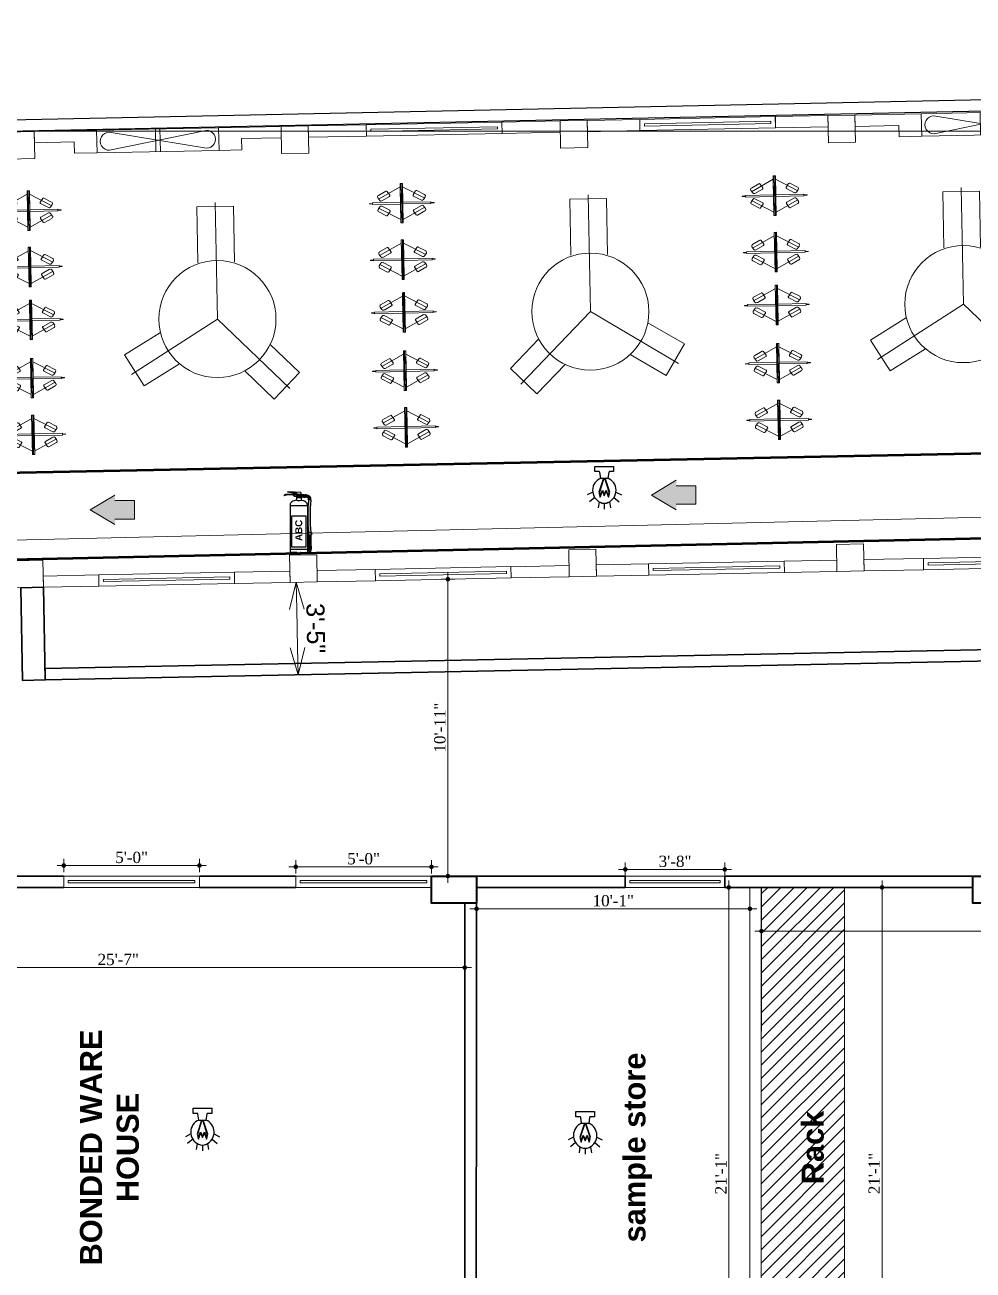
# Model space of a CAD drawing. Header units: inches. Extents: x -250485 to 735580, y -140410 to 288049.
# Drawn here: x 22723 to 23142, y 21792 to 22343 of the extents above; entities that cross this region are included whole.
import ezdxf

# ---------------------------------------------------------------- set-up
doc = ezdxf.new("R2010")
doc.units = ezdxf.units.IN
doc.header["$MEASUREMENT"] = 0
doc.header["$PDMODE"] = 35
doc.linetypes.add('BORDER2', pattern=[0.875, 0.25, -0.125, 0.25, -0.125, 0, -0.125])
doc.layers.get('0').update_dxf_attribs({"lineweight": 0})
doc.layers.get('Defpoints').update_dxf_attribs({"lineweight": 0})
for name, color, linetype, lineweight in [('A column', 106, 'Continuous', 40), ('A WALL', 7, 'Continuous', 35), ('A window', 150, 'Continuous', 0), ('COLUMN-2', 102, 'Continuous', 0), ('DIM_WORKING', 7, 'Continuous', 0), ('Emergency Light', 251, 'Continuous', 15), ('evacuation plan', 162, 'Continuous', 13), ('Floor', 7, 'Continuous', 5), ('Layer1', 134, 'Continuous', 0), ('Machine', 222, 'Continuous', 0), ('New circulation', 52, 'BORDER2', 9), ('New furniture', 42, 'Continuous', 9), ('New stair', 40, 'Continuous', 35), ('new stair full height', 6, 'Continuous', 0), ('New Wall', 7, 'Continuous', 5), ('New window', 132, 'Continuous', 35), ('sheet', 7, 'Continuous', 15), ('TEXT-1', 7, 'Continuous', 0), ('wall', 7, 'Continuous', 0)]:
    doc.layers.add(name, color=color, linetype=linetype, lineweight=lineweight)
for name, color, linetype in [('A site line', 7, 'Continuous'), ('FIREACC', 30, 'Continuous'), ('OUTSIDE', 253, 'Continuous')]:
    doc.layers.add(name, color=color, linetype=linetype)
doc.layers.add('BOUNDARY', color=7, linetype='Continuous', lineweight=0, true_color=0x999900)
doc.styles.add('REG', font='times.ttf')
doc.styles.get("Standard").update_dxf_attribs({"font": 'arialbd.ttf', "height": 24})
doc.styles.add('SX', font='arial.ttf')
doc.dimstyles.new('Dim-Pres', dxfattribs={"dimtxt": 5.5, "dimasz": 2, "dimexe": 1.5, "dimexo": 1.5, "dimgap": 1, "dimtad": 3, "dimdec": 0, "dimzin": 3, "dimdsep": 46, "dimlunit": 4, "dimtxsty": 'REG', "dimblk": 'point', "dimcen": 2, "dimclrd": 256, "dimclre": 256, "dimclrt": 7, "dimadec": 0, "dimazin": 0, "dimtfac": 0.75, "dimtdec": 0, "dimtmove": 1, "dimatfit": 3, "dimldrblk": 'point', "dimfxl": 0, "dimtolj": 1, "dimtzin": 0, "dimlwd": -1, "dimlwe": -1, "dimarcsym": 1})
doc.dimstyles.new('DIM1', dxfattribs={"dimtxt": 15, "dimasz": 24, "dimexe": 0, "dimexo": 0, "dimgap": 20, "dimtad": 0, "dimdec": 0, "dimzin": 3, "dimdsep": 46, "dimlunit": 3, "dimtxsty": 'SX', "dimblk": 'OPEN30', "dimcen": 0, "dimse1": 1, "dimse2": 1, "dimclrd": 256, "dimclrt": 2, "dimadec": 0, "dimazin": 0, "dimtfac": 1, "dimtdec": 0, "dimtmove": 2, "dimatfit": 0, "dimldrblk": 'OPEN30', "dimfxl": 1, "dimtvp": 1, "dimtolj": 1, "dimtzin": 3, "dimlwd": -1, "dimarcsym": 0})

# ---------------------------------------------------------------- blocks, each defined once
blk = doc.blocks.new('A$C410B7781')
at = {"layer": 'A window', "ltscale": 30}
blk.add_lwpolyline([(-51.04, 7.56), (-51.04, 2.56), (8.96, 2.56), (8.96, 7.56), (-51.04, 7.56)], dxfattribs=at)
blk.add_lwpolyline([(-49.04, 5.56), (-49.04, 4.56), (6.96, 4.56), (6.96, 5.56)], close=True, dxfattribs=at)
blk = doc.blocks.new('MS')
at = {"layer": 'Machine'}
for p, q in [((2396, 2638), (2671, 2489)), ((2529, 2535), (2560, 2582)), ((2533, 2518), (2629, 2466)), ((2576, 2586), (2670, 2535)), ((2655, 2473), (2678, 2506)), ((2396, 2228), (2671, 2377)), ((2533, 2348), (2629, 2400)), ((2655, 2393), (2678, 2360)), ((2748, 2443), (2748, 2422)), ((2529, 2330), (2560, 2284)), ((2576, 2280), (2670, 2331))]:
    blk.add_line(p, q, dxfattribs=at)
for points in [[(2382, 2680), (2396, 2680), (2396, 2186), (2382, 2186)], [(2382, 2266), (2369, 2266), (2369, 2614), (2382, 2614)], [(2748, 2435), (2787, 2435), (2787, 2431), (2748, 2431)]]:
    blk.add_lwpolyline(points, close=True, dxfattribs=at)
for points in [[(2396, 2443), (2748, 2443)], [(2396, 2422), (2748, 2422)]]:
    blk.add_lwpolyline(points, dxfattribs=at)
for centre, radius, start, end in [((2539, 2529), 12, 146.245, 241.515), ((2570, 2576), 12, 61.515, 146.245), ((2661, 2517), 20, 326.245, 61.515), ((2539, 2337), 12, 118.485, 213.755), ((2639, 2484), 20, 241.515, 326.245), ((2639, 2382), 20, 33.755, 118.485), ((2661, 2349), 20, 298.485, 33.755), ((2570, 2290), 12, 213.755, 298.485)]:
    blk.add_arc(centre, radius, start, end, dxfattribs=at)
blk = doc.blocks.new('A$C6C0F28B8')
at = {"layer": 'Machine'}
for p, q in [((12.97, 50.91), (27.15, 65.09)), ((39.88, 52.36), (27.15, 65.09)), ((-45.94, 41.95), (-36.65, 57.37)), ((-19.06, 46.78), (-36.65, 57.37)), ((0, 25.21), (34.93, 60.14)), ((0, 25.21), (-42.75, 51.6)), ((25.7, 38.18), (39.88, 52.36)), ((-28.15, 31.24), (-45.94, 41.95)), ((0, 25.21), (0, -32.2)), ((-9, -30.2), (-9, -2.69)), ((9, -30.2), (9, -2.69)), ((9, -30.2), (-9, -30.2))]:
    blk.add_line(p, q, dxfattribs=at)
blk.add_circle((0, 25.21), 28.79, dxfattribs=at)
blk.add_circle((0, 25.21), 28.79, dxfattribs=at)
at = {"layer": 'Machine', "yscale": 0.0393700787401485}
for p, xscale, zscale in [((-185.47, -15.49), 0.0393700787401485, 0.0393700787401485), ((185.47, -15.49), -0.0393700787401485, 0.03937007874015701), ((-185.47, -43.35), 0.0393700787401485, 0.0393700787401485), ((185.47, -43.35), -0.0393700787401485, 0.03937007874015701), ((-185.47, -72.01), 0.0393700787401485, 0.0393700787401485), ((185.47, -72.01), -0.0393700787401485, 0.03937007874015701), ((-185.47, -97.99), 0.0393700787401485, 0.0393700787401485), ((185.47, -97.99), -0.0393700787401485, 0.03937007874015701), ((-185.47, -125.74), 0.0393700787401485, 0.0393700787401485), ((185.47, -125.74), -0.0393700787401485, 0.03937007874015701)]:
    blk.add_blockref('MS', p, dxfattribs=dict(at, xscale=xscale, zscale=zscale))
blk = doc.blocks.new('A$C42246A87')
at = {"layer": 'new stair full height', "ltscale": 0.1}
for p, q in [((32.26, 9.96), (32.26, -0.05)), ((34.26, 9.96), (34.26, -0.05))]:
    blk.add_line(p, q, dxfattribs=at)
at = {"layer": 'new stair full height', "ltscale": 30}
for points in [[(6.26, 9.96), (6.26, -0.04), (60.26, -0.04), (60.26, 9.96), (6.26, 9.96)], [(11.84, 0.99), (54.68, 8.93)], [(54.68, 0.99), (11.84, 8.93)]]:
    blk.add_lwpolyline(points, dxfattribs=at)
for centre, start, end in [((11.76, 4.96), 88.9545, 271.0455), ((54.75, 4.96), 268.9545, 91.0455)]:
    blk.add_arc(centre, 3.97, start, end, dxfattribs=at)
blk = doc.blocks.new('_Open30')
at = {"color": 0, "linetype": 'ByBlock', "lineweight": -2}
for p, q in [((-1, 0.268), (0, 0)), ((0, 0), (-1, -0.268)), ((0, 0), (-1, 0))]:
    blk.add_line(p, q, dxfattribs=at)
blk = doc.blocks.new('*D106')
at = {"layer": 'Defpoints', "color": 0, "ltscale": 30, "transparency": 16777216}
for p in [(22842.67, 22096.38, -1.21), (22843.49, 22055.39, -1.21), (22843.49, 22055.39)]:
    blk.add_point(p, dxfattribs=at)
at = {"layer": 'Floor', "ltscale": 30, "transparency": 16777216}
blk.add_line((22842.91, 22084.38), (22843.25, 22067.38), dxfattribs=at)
at = {"layer": 'Floor', "ltscale": 30, "transparency": 16777216, "xscale": 12, "yscale": 12, "zscale": 12}
for p, rotation in [((22842.67, 22096.38), 91.14886797490352), ((22843.49, 22055.39), 271.1488679749035)]:
    blk.add_blockref('_Open30', p, dxfattribs=dict(at, rotation=rotation))
at = {"layer": 'Floor', "ltscale": 30, "transparency": 16777216, "insert": (22851.25, 22076.05), "char_height": 8, "attachment_point": 5, "rotation": 271.1489, "style": 'SX'}
blk.add_mtext('\\A1;3\'-5"', dxfattribs=at)
blk = doc.blocks.new('dot')
at = {"color": 4}
for p, q in [((-1.5, 0), (1.5, 0)), ((0, 1.5), (0, -1.5))]:
    blk.add_line(p, q, dxfattribs=at)
at = {"color": 6, "const_width": 0.5}
blk.add_lwpolyline([(-0.25, 0, 1), (0.25, 0, 1)], format="xyb", close=True, dxfattribs=at)
blk = doc.blocks.new('point')
blk.add_blockref('dot', (0, 0))
blk = doc.blocks.new('*D362')
at = {"layer": 'A window', "ltscale": 30, "transparency": 16777216}
for p, q in [((22739.82, 21969.56), (22739.82, 21972.52)), ((22741.82, 21971.02), (22797.82, 21971.02)), ((22799.82, 21969.56), (22799.82, 21972.52))]:
    blk.add_line(p, q, dxfattribs=at)
at = {"layer": 'Defpoints', "color": 0, "ltscale": 30, "transparency": 16777216}
for p in [(22799.82, 21971.02), (22739.82, 21966.33, -9.7), (22799.82, 21966.33, -9.7)]:
    blk.add_point(p, dxfattribs=at)
at = {"layer": 'A window', "ltscale": 30, "transparency": 16777216, "xscale": 2, "yscale": 2, "zscale": 2, "rotation": 180}
blk.add_blockref('point', (22739.82, 21971.02), dxfattribs=at)
at = {"layer": 'A window', "ltscale": 30, "transparency": 16777216, "xscale": 2, "yscale": 2, "zscale": 2}
blk.add_blockref('point', (22799.82, 21971.02), dxfattribs=at)
at = {"layer": 'A window', "color": 7, "ltscale": 30, "transparency": 16777216, "insert": (22769.82, 21974.57), "char_height": 5, "attachment_point": 5, "style": 'REG'}
blk.add_mtext('\\A1;5\'-0"', dxfattribs=at)
blk = doc.blocks.new('*D363')
at = {"layer": 'Defpoints', "color": 0, "ltscale": 30, "transparency": 16777216}
for p in [(22902.44, 21970.44), (22842.44, 21966.33, -9.7), (22902.44, 21966.33, -9.7)]:
    blk.add_point(p, dxfattribs=at)
at = {"layer": 'Layer1', "ltscale": 30, "transparency": 16777216}
for p, q in [((22842.44, 21969.18), (22842.44, 21971.94)), ((22844.44, 21970.44), (22900.44, 21970.44)), ((22902.44, 21969.18), (22902.44, 21971.94))]:
    blk.add_line(p, q, dxfattribs=at)
at = {"layer": 'Layer1', "ltscale": 30, "transparency": 16777216, "xscale": 2, "yscale": 2, "zscale": 2, "rotation": 180}
blk.add_blockref('point', (22842.44, 21970.44), dxfattribs=at)
at = {"layer": 'Layer1', "ltscale": 30, "transparency": 16777216, "xscale": 2, "yscale": 2, "zscale": 2}
blk.add_blockref('point', (22902.44, 21970.44), dxfattribs=at)
at = {"layer": 'Layer1', "color": 7, "ltscale": 30, "transparency": 16777216, "insert": (22872.44, 21973.98), "char_height": 5, "attachment_point": 5, "style": 'REG'}
blk.add_mtext('\\A1;5\'-0"', dxfattribs=at)
blk = doc.blocks.new('*D364')
at = {"layer": 'Defpoints', "color": 0, "ltscale": 30, "transparency": 16777216}
for p in [(23032.23, 21969.28), (22988.23, 21966.33, -9.7), (23032.23, 21966.33, -9.7)]:
    blk.add_point(p, dxfattribs=at)
at = {"layer": 'Layer1', "ltscale": 30, "transparency": 16777216}
for p, q in [((22988.23, 21968.48), (22988.23, 21970.78)), ((22990.23, 21969.28), (23030.23, 21969.28)), ((23032.23, 21968.48), (23032.23, 21970.78))]:
    blk.add_line(p, q, dxfattribs=at)
at = {"layer": 'Layer1', "ltscale": 30, "transparency": 16777216, "xscale": 2, "yscale": 2, "zscale": 2, "rotation": 180}
blk.add_blockref('point', (22988.23, 21969.28), dxfattribs=at)
at = {"layer": 'Layer1', "ltscale": 30, "transparency": 16777216, "xscale": 2, "yscale": 2, "zscale": 2}
blk.add_blockref('point', (23032.23, 21969.28), dxfattribs=at)
at = {"layer": 'Layer1', "color": 7, "ltscale": 30, "transparency": 16777216, "insert": (23010.23, 21972.82), "char_height": 5, "attachment_point": 5, "style": 'REG'}
blk.add_mtext('\\A1;3\'-8"', dxfattribs=at)
blk = doc.blocks.new('A$C16DB04AD')
at = {"layer": 'Emergency Light', "color": 154, "lineweight": 30}
for p, q in [((-6.54, -14.39), (-9.59, -15.98)), ((-5.43, -17.4), (-8.33, -19.77)), ((-2.95, -19.78), (-3.46, -23.22)), ((0, -20.7), (0, -24)), ((2.95, -19.78), (3.46, -23.22)), ((5.43, -17.4), (8.33, -19.77)), ((6.54, -14.39), (9.59, -15.98))]:
    blk.add_line(p, q, dxfattribs=at)
blk.add_lwpolyline([(-2, -6.57), (-2.49, -3.28, 0.371278), (-2.94, -2.89), (-5.25, -2.89), (-5.25, 0), (5.25, 0), (5.25, -2.89), (2.94, -2.89, 0.371278), (2.49, -3.28), (2, -6.57)], format="xyb", dxfattribs=at)
at = {"layer": 'Emergency Light', "color": 1, "lineweight": 30}
blk.add_lwpolyline([(-0.43, -6.57), (-3.01, -14.48), (-2.28, -17.27), (-1.1, -13.91), (0, -16.5), (1.1, -13.91), (2.28, -17.27), (3.01, -14.48), (0.43, -6.57)], dxfattribs=at)
blk.add_lwpolyline([(0.43, -7.28, 0.690361), (-0.43, -7.28), (-2.75, -14.5), (-2.25, -16.42), (-1.12, -13.21), (0, -15.86), (1.12, -13.21), (2.25, -16.42), (2.75, -14.5), (0.43, -7.28)], format="xyb", dxfattribs=at)
at = {"layer": 'Emergency Light', "color": 154, "lineweight": 30}
blk.add_lwpolyline([(-2.02, -6.58), (2, -6.57)], dxfattribs=at)
for centre, radius, start, end in [((0.78, -13.41), 7.38, 112.06714, 245.97666), ((-0.78, -13.41), 7.38, 294.02334, 67.93286), ((0, -15.96), 4.74, 241.9689, 298.0311)]:
    blk.add_arc(centre, radius, start, end, dxfattribs=at)
blk = doc.blocks.new('*U196')
at = {"layer": 'OUTSIDE', "linetype": 'Continuous'}
for points in [[(-100, 482), (-104, 460), (-79, 478)], [(-79, 478), (-104, 460), (-84, 462)], [(-84, 462), (-104, 460), (-77, 321)], [(-104, 460), (-97, 320), (-77, 321)], [(-85, 498), (-100, 482), (-47, 486)], [(-47, 486), (-100, 482), (-64, 484)], [(-64, 484), (-100, 482), (-79, 478)], [(-64, 504), (-85, 498), (-52, 503)], [(-52, 503), (-85, 498), (-47, 502)], [(-43, 502), (-85, 498), (-43, 486)], [(-85, 498), (-43, 502), (-47, 502)], [(-85, 498), (-47, 486), (-43, 486)], [(-52, 503), (-58, 504), (-64, 504)], [(-47, 486), (-64, 484), (-52, 485)], [(-52, 485), (-64, 484), (-58, 484)], [(-97, 320), (-102, 180), (-82, 180)], [(-77, 321), (-97, 320), (-82, 180)], [(-103, 111), (-104, 62), (-84, 62)], [(-82, 160), (-103, 111), (-83, 111)], [(-102, 160), (-103, 111), (-82, 160)], [(-83, 111), (-103, 111), (-84, 62)]]:
    blk.add_solid(points, dxfattribs=at)
blk = doc.blocks.new('*U195')
at = {"layer": 'OUTSIDE', "linetype": 'Continuous'}
for points in [[(0, 488), (-1, 487), (1, 486)], [(-1, 487), (0, 486), (1, 486)], [(0, 500), (0, 488), (1, 486)], [(1, 500), (0, 500), (1, 486)], [(1, 500), (1, 486), (2, 488)], [(1, 500), (1, 500), (2, 488)], [(1, 500), (1, 500), (1, 486)], [(2, 488), (1, 486), (2, 487)], [(2, 487), (1, 486), (2, 486)]]:
    blk.add_solid(points, dxfattribs=at)
blk = doc.blocks.new('ABC')
at = {"layer": 'FIREACC', "color": 11}
for p, q in [((-39154.2, 31706.6), (-39205.4, 31703.9)), ((-39153.3, 31701.1), (-39200, 31699.5)), ((-39151.6, 31714.1), (-39192.8, 31719.9)), ((-39100.5, 31717.2), (-39188.6, 31723.6)), ((-39133.8, 31707.7), (-39153.8, 31706.7)), ((-39127.3, 31701.9), (-39152.9, 31701.1)), ((-39135.7, 31711.8), (-39151.1, 31714)), ((-39133.7, 31709.3), (-39133.9, 31706.3)), ((-39126.8, 31704), (-39131.4, 31703.7)), ((-39129.4, 31697.8), (-39129.4, 31701.2)), ((-39129.4, 31701.2), (-39127.5, 31701.2)), ((-39129.4, 31685.2), (-39129.4, 31697.1)), ((-39127, 31701.2), (-39101.6, 31701.2)), ((-39105.9, 31702.6), (-39126.8, 31701.9)), ((-39105.9, 31705.1), (-39126.3, 31704)), ((-39106, 31703.5), (-39105.9, 31705.1)), ((-39102.2, 31701.2), (-39101.8, 31707.1)), ((-39100.5, 31717.2), (-39101.7, 31701.2)), ((-39101.6, 31685.2), (-39101.6, 31701.2)), ((-39175.5, 31633.6), (-39175.5, 31300.6)), ((-39099.5, 31682), (-39131.5, 31682)), ((-39131.5, 31682), (-39131.5, 31666)), ((-39100.3, 31685.2), (-39130.7, 31685.2)), ((-39130.7, 31683.6), (-39130.7, 31682)), ((-39100.3, 31683.6), (-39130.7, 31683.6)), ((-39100.3, 31683.6), (-39100.3, 31682)), ((-39099.5, 31682), (-39099.5, 31666)), ((-39055.5, 31633.6), (-39055.5, 31300.6)), ((-39128.8, 31305.6), (-39163.6, 31305.6)), ((-39102.2, 31305.6), (-39066.5, 31305.6))]:
    blk.add_line(p, q, dxfattribs=at)
for centre, radius in [((-39115.5, 31693.2), 8), ((-39115.5, 31693.2), 7.11), ((-39104.1, 31703.3), 0.818)]:
    blk.add_circle(centre, radius, dxfattribs=at)
for centre, radius, start, end in [((-39201.9, 31687.7), 16.6, 102.07309, 158.07865), ((-39195.2, 31655.6), 44.2, 96.19339, 120.02539), ((-39188.8, 31719.6), 4, 85.8388, 175.8388), ((-39136.1, 31709.5), 2.4, 355.8388, 82.00949), ((-39131.5, 31706.1), 2.4, 175.8388, 273.07991), ((-39104.1, 31703.3), 1.96, 175.8388, 355.8388), ((-39149.4, 31630.6), 26.3, 119.53105, 173.38982), ((-39115, 31581.1), 86.5, 100.99993, 123.20795), ((-39130.7, 31684.4), 0.8, 90, 270), ((-39100.3, 31684.4), 0.8, 270, 90), ((-39116, 31581.1), 86.5, 56.79205, 79.00007), ((-39081.6, 31630.6), 26.3, 6.61018, 60.46895), ((-39171.3, 31302.3), 4.51, 202.08138, 252.76633), ((-39172.9, 31302.4), 4.45, 276.37731, 340.98679), ((-39160, 31298.3), 9.06, 135.26832, 162.98104), ((-39164, 31301.8), 3.74, 83.25735, 130.41736), ((-39128.4, 31298.8), 6.79, 39.64174, 93.39989), ((-39115.8, 31305.7), 7.75, 199.80056, 272.52003), ((-39115.2, 31305.7), 7.75, 267.47997, 340.19944), ((-39102.6, 31298.8), 6.79, 86.60011, 140.35826), ((-39067, 31301.8), 3.74, 49.58264, 96.74265), ((-39071, 31298.3), 9.06, 17.01896, 44.73168), ((-39058.1, 31302.4), 4.45, 199.01321, 263.62269), ((-39059.7, 31302.3), 4.51, 287.23367, 337.91862)]:
    blk.add_arc(centre, radius, start, end, dxfattribs=at)
at = {"layer": 'OUTSIDE', "color": 11}
for p, q in [((-39125.1, 31706.4), (-39126.9, 31706.4)), ((-39126.9, 31705.7), (-39125.1, 31705.7)), ((-39118.4, 31695), (-39120.3, 31696.2)), ((-39116.2, 31689.4), (-39118.2, 31699.8)), ((-39115.8, 31697.9), (-39116.2, 31688.6)), ((-39115.8, 31697.9), (-39115.5, 31697.9)), ((-39115.8, 31697.9), (-39115.5, 31697.9)), ((-39115.1, 31697.9), (-39115.5, 31697.9)), ((-39115.1, 31697.9), (-39114.8, 31688.6)), ((-39114.8, 31689.4), (-39112.8, 31699.8)), ((-39112.6, 31695), (-39110.7, 31696.2)), ((-39101.7, 31701.2), (-39102.2, 31701.2)), ((-39096.3, 31699.5), (-39101.6, 31699.5)), ((-39096.3, 31699.5), (-39096.3, 31686.9)), ((-39080.4, 31698.9), (-39092, 31698.9)), ((-39080.3, 31697.8), (-39092, 31697.8)), ((-39080.3, 31701.2), (-39091.7, 31701.2)), ((-39080.3, 31701.2), (-39080.3, 31685.2)), ((-39055.5, 31626), (-39175.5, 31626)), ((-39096.3, 31695.5), (-39101.6, 31695.5)), ((-39096.3, 31690.9), (-39101.6, 31690.9)), ((-39096.3, 31686.9), (-39101.6, 31686.9)), ((-39080.3, 31688.6), (-39092, 31688.6)), ((-39080.4, 31687.5), (-39092, 31687.5)), ((-39080.3, 31685.2), (-39091.7, 31685.2)), ((-39080.2, 31686.6), (-39077.6, 31686.6)), ((-39063.4, 31685.2), (-39068.2, 31685.2)), ((-39055.5, 31326), (-39175.5, 31326)), ((-39058.3, 31298), (-39172.7, 31298))]:
    blk.add_line(p, q, dxfattribs=at)
at = {"layer": 'OUTSIDE', "color": 1}
for p, q in [((-39080.2, 31699.8), (-39077.6, 31699.8)), ((-39063.4, 31701.2), (-39068.2, 31701.2)), ((-39163.5, 31341.8), (-39163.5, 31557.8)), ((-39163.5, 31557.8), (-39067.5, 31557.8)), ((-39067.5, 31557.8), (-39067.5, 31341.8)), ((-39055.5, 31442), (-39027.5, 31442)), ((-39049.5, 31442), (-39049.5, 31426)), ((-39029.6, 31442), (-39029.6, 31426)), ((-39027.5, 31442), (-39027.5, 31426)), ((-39055.5, 31426), (-39027.5, 31426)), ((-39067.5, 31341.8), (-39163.5, 31341.8)), ((-39049, 31347.6), (-39049, 31346)), ((-39049, 31347.6), (-39029.8, 31347.6)), ((-39048.6, 31346), (-39049, 31346)), ((-39049, 31346), (-39049, 31328)), ((-39048.6, 31345.9), (-39048.6, 31328)), ((-39047.4, 31326), (-39031.4, 31326)), ((-39046.2, 31325), (-39046.2, 31326)), ((-39032.6, 31325), (-39046.2, 31325)), ((-39043.3, 31346), (-39045.7, 31346)), ((-39045.7, 31345.9), (-39045.7, 31328)), ((-39045.7, 31325), (-39045.7, 31314)), ((-39033.2, 31324.1), (-39045.7, 31324.1)), ((-39045.7, 31314), (-39033.2, 31314)), ((-39043.3, 31345.9), (-39043.3, 31328)), ((-39040.6, 31326), (-39040.6, 31346)), ((-39040.6, 31326), (-39040.6, 31346)), ((-39040.6, 31346), (-39038.2, 31346)), ((-39038.2, 31326), (-39038.2, 31346)), ((-39035.6, 31346), (-39033.2, 31346)), ((-39035.6, 31345.9), (-39035.6, 31328)), ((-39033.2, 31345.9), (-39033.2, 31328)), ((-39033.2, 31325), (-39033.2, 31314)), ((-39032.6, 31325), (-39032.6, 31326)), ((-39030.3, 31346), (-39029.8, 31346)), ((-39030.3, 31345.9), (-39030.3, 31328)), ((-39029.8, 31347.6), (-39029.8, 31346)), ((-39029.8, 31346), (-39029.8, 31328))]:
    blk.add_line(p, q, dxfattribs=at)
at = {"layer": 'OUTSIDE', "color": 11}
for centre, radius, start, end in [((-39140.2, 31705.9), 14, 1.77957, 358.97453), ((-39140.2, 31705.9), 13.6, 1.83687, 358.94152), ((-39126.9, 31706), 0.343, 90, 270), ((-39125.1, 31706), 0.343, 270, 90), ((-39115.5, 31693.2), 5.65, 115.63076, 148.08375), ((-39115.5, 31693.2), 3.41, 125.50028, 148.08375), ((-39115.5, 31693.2), 3.41, 31.91625, 54.49972), ((-39115.5, 31693.2), 5.65, 31.91625, 64.36924), ((-39091.5, 31693.8), 7.45, 91.18835, 129.78732), ((-39089.6, 31693.2), 5.13, 117.45336, 242.54664), ((-39091.9, 31700.9), 1.98, 181.04736, 268.0119), ((-39063.5, 31669), 32.2, 354.97374, 89.84436), ((-39118, 31687.9), 25.7, 238.3845, 275.60378), ((-39115.5, 31687.6), 1.22, 124.19912, 55.3937), ((-39113.4, 31689.8), 27.6, 265.6954, 300.31632), ((-39091.5, 31692.6), 7.45, 230.21268, 268.81165), ((-39091.9, 31685.5), 1.98, 91.9881, 178.95264), ((-39066.2, 31730.2), 45.1, 255.45516, 267.51639), ((-39063.5, 31669), 16.2, 356.22735, 89.67485), ((-37883.4, 31547.2), 1170.2, 174.07729, 185.15561)]:
    blk.add_arc(centre, radius, start, end, dxfattribs=at)
at = {"layer": 'OUTSIDE', "color": 1}
for centre, radius, start, end in [((-39066.2, 31656.2), 45.1, 92.48361, 104.54484), ((-37872.2, 31546.6), 1165.4, 174.11132, 185.14939), ((-35847.1, 31458.9), 3202.3, 180.58939, 181.99252), ((-35847.1, 31458.9), 3186.3, 180.59235, 182.00253), ((-39046.1, 31328.7), 2.97, 192.25412, 244.01904), ((-39045.7, 31328.7), 2.97, 192.25412, 244.01904), ((-39042.8, 31328.7), 2.97, 192.25412, 244.01904), ((-39040.4, 31328.7), 2.97, 192.25412, 244.01904), ((-39038.5, 31328.7), 2.97, 295.98096, 347.74588), ((-39036.1, 31328.7), 2.97, 295.98096, 347.74588), ((-39033.2, 31328.7), 2.97, 295.98096, 347.74588), ((-39032.7, 31328.7), 2.97, 295.98096, 347.74588)]:
    blk.add_arc(centre, radius, start, end, dxfattribs=at)
at = {"layer": 'OUTSIDE', "color": 11, "linetype": 'Continuous', "xscale": -0.8000000000029104, "yscale": 0.7999999999992724, "zscale": 0.7999999999999443}
blk.add_blockref('*U195', (-39114.8, 31298), dxfattribs=at)
at = {"layer": 'OUTSIDE', "color": 1, "linetype": 'Continuous', "xscale": -0.8000000000029104, "yscale": 0.7999999999992724, "zscale": 0.7999999999999443}
blk.add_blockref('*U196', (-39114.8, 31298), dxfattribs=at)
at = {"layer": 'sheet', "color": 5, "insert": (-39091, 31384.5), "char_height": 48, "width": 165, "attachment_point": 7, "rotation": 90}
blk.add_mtext('{\\C6;ABC}', dxfattribs=at)
blk = doc.blocks.new('hfev')
at = {"layer": 'evacuation plan'}
h = blk.add_hatch(color=60, dxfattribs=at)
h.dxf.hatch_style = 1
h.paths.add_polyline_path([(40299.1, 13041.1), (40287.2, 13021.2), (40310.9, 13021.2)])
h.paths.add_polyline_path([(40306.5, 13021.2), (40291.6, 13021.2), (40291.6, 13005.5), (40306.5, 13005.5)])
at = {"layer": 'evacuation plan', "color": 9, "true_color": 0xafd9aa}
for p, q in [((40287.2, 13021.2), (40299.1, 13041.1)), ((40299.1, 13041.1), (40310.9, 13021.2)), ((40291.6, 13021.2), (40291.6, 13005.5)), ((40306.5, 13021.2), (40306.5, 13005.5)), ((40291.6, 13005.5), (40306.5, 13005.5))]:
    blk.add_line(p, q, dxfattribs=at)
blk = doc.blocks.new('*D384')
at = {"layer": 'Defpoints', "color": 0, "ltscale": 30, "transparency": 16777216}
for p in [(24050.55, 22302.13, -11.61), (24050.55, 22296.08), (22363.23, 22276.63, 0.5)]:
    blk.add_point(p, dxfattribs=at)
at = {"layer": 'Layer1', "ltscale": 30, "transparency": 16777216}
for p, q in [((22363.23, 22292.09), (22363.23, 22297.58)), ((22365.23, 22296.08), (24048.55, 22296.08)), ((23206.89, 22296.08), (23201.41, 22281.68)), ((24050.55, 22297.58), (24050.55, 22294.58)), ((23201.41, 22281.68), (23179.2, 22281.68))]:
    blk.add_line(p, q, dxfattribs=at)
at = {"layer": 'Layer1', "ltscale": 30, "transparency": 16777216, "xscale": 2, "yscale": 2, "zscale": 2, "rotation": 180}
blk.add_blockref('point', (22363.23, 22296.08), dxfattribs=at)
at = {"layer": 'Layer1', "ltscale": 30, "transparency": 16777216, "xscale": 2, "yscale": 2, "zscale": 2}
blk.add_blockref('point', (24050.55, 22296.08), dxfattribs=at)
at = {"layer": 'Layer1', "color": 7, "ltscale": 30, "transparency": 16777216, "insert": (23190.31, 22285.23), "char_height": 5, "attachment_point": 5, "style": 'REG'}
blk.add_mtext('\\A1;140\'-7"', dxfattribs=at)
blk = doc.blocks.new('*D385')
at = {"layer": 'Defpoints', "color": 0, "ltscale": 30, "transparency": 16777216}
for p in [(22909.75, 22097.73), (22909.81, 22097.73, -12.82), (22912.44, 21966.33, -9.7)]:
    blk.add_point(p, dxfattribs=at)
at = {"layer": 'Layer1', "ltscale": 30, "transparency": 16777216}
for p, q in [((22908.92, 22097.73), (22908.25, 22097.73)), ((22909.75, 21968.33), (22909.75, 22095.73)), ((22910.44, 21966.33), (22908.25, 21966.33))]:
    blk.add_line(p, q, dxfattribs=at)
at = {"layer": 'Layer1', "ltscale": 30, "transparency": 16777216, "xscale": 2, "yscale": 2, "zscale": 2}
for p, rotation in [((22909.75, 22097.73), 90), ((22909.75, 21966.33), 270)]:
    blk.add_blockref('point', p, dxfattribs=dict(at, rotation=rotation))
at = {"layer": 'Layer1', "color": 7, "ltscale": 30, "transparency": 16777216, "insert": (22906.21, 22032.03), "char_height": 5, "attachment_point": 5, "rotation": 90, "style": 'REG'}
blk.add_mtext('\\A1;10\'-11"', dxfattribs=at)
blk = doc.blocks.new('*D408')
at = {"layer": 'Defpoints', "color": 0, "ltscale": 30, "transparency": 16777216}
for p in [(22610.62, 21930.22, -9.7), (22917.19, 21930.22, -9.7), (22917.19, 21925.84)]:
    blk.add_point(p, dxfattribs=at)
at = {"layer": 'Layer1', "ltscale": 30, "transparency": 16777216}
for p, q in [((22610.62, 21927.19), (22610.62, 21924.34)), ((22612.62, 21925.84), (22915.19, 21925.84)), ((22917.19, 21927.19), (22917.19, 21924.34))]:
    blk.add_line(p, q, dxfattribs=at)
at = {"layer": 'Layer1', "ltscale": 30, "transparency": 16777216, "xscale": 2, "yscale": 2, "zscale": 2, "rotation": 180}
blk.add_blockref('point', (22610.62, 21925.84), dxfattribs=at)
at = {"layer": 'Layer1', "ltscale": 30, "transparency": 16777216, "xscale": 2, "yscale": 2, "zscale": 2}
blk.add_blockref('point', (22917.19, 21925.84), dxfattribs=at)
at = {"layer": 'Layer1', "color": 7, "ltscale": 30, "transparency": 16777216, "insert": (22763.91, 21929.39), "char_height": 5, "attachment_point": 5, "style": 'REG'}
blk.add_mtext('\\A1;25\'-7"', dxfattribs=at)
blk = doc.blocks.new('*D410')
at = {"layer": 'Defpoints', "color": 0, "ltscale": 30, "transparency": 16777216}
for p in [(23033.99, 21961.33), (23043.35, 21961.33, -9.7), (23041.98, 21707.87)]:
    blk.add_point(p, dxfattribs=at)
at = {"layer": 'Layer1', "ltscale": 30, "transparency": 16777216}
for p, q in [((23036.59, 21961.33), (23032.49, 21961.33)), ((23033.99, 21709.87), (23033.99, 21959.33)), ((23037.99, 21707.87), (23032.49, 21707.87))]:
    blk.add_line(p, q, dxfattribs=at)
at = {"layer": 'Layer1', "ltscale": 30, "transparency": 16777216, "xscale": 2, "yscale": 2, "zscale": 2}
for p, rotation in [((23033.99, 21961.33), 90), ((23033.99, 21707.87), 270)]:
    blk.add_blockref('point', p, dxfattribs=dict(at, rotation=rotation))
at = {"layer": 'Layer1', "color": 7, "ltscale": 30, "transparency": 16777216, "insert": (23030.49, 21834.6), "char_height": 5, "attachment_point": 5, "rotation": 90, "style": 'REG'}
blk.add_mtext('\\A1;21\'-1"', dxfattribs=at)
blk = doc.blocks.new('*D411')
at = {"layer": 'Defpoints', "color": 0, "ltscale": 30, "transparency": 16777216}
for p in [(22922.44, 21960.33, -9.7), (23043.35, 21960.33, -9.7), (23043.35, 21951.86)]:
    blk.add_point(p, dxfattribs=at)
at = {"layer": 'Layer1', "ltscale": 30, "transparency": 16777216}
for p, q in [((22922.44, 21954.3), (22922.44, 21950.36)), ((22924.44, 21951.86), (23041.35, 21951.86)), ((23043.35, 21954.3), (23043.35, 21950.36))]:
    blk.add_line(p, q, dxfattribs=at)
at = {"layer": 'Layer1', "ltscale": 30, "transparency": 16777216, "xscale": 2, "yscale": 2, "zscale": 2, "rotation": 180}
blk.add_blockref('point', (22922.44, 21951.86), dxfattribs=at)
at = {"layer": 'Layer1', "ltscale": 30, "transparency": 16777216, "xscale": 2, "yscale": 2, "zscale": 2}
blk.add_blockref('point', (23043.35, 21951.86), dxfattribs=at)
at = {"layer": 'Layer1', "color": 7, "ltscale": 30, "transparency": 16777216, "insert": (22982.9, 21955.4), "char_height": 5, "attachment_point": 5, "style": 'REG'}
blk.add_mtext('\\A1;10\'-1"', dxfattribs=at)
blk = doc.blocks.new('*D412')
at = {"layer": 'Defpoints', "color": 0, "ltscale": 30, "transparency": 16777216}
for p in [(23048.46, 21951.85, -9.7), (23396.19, 21951.85, -9.7), (23396.19, 21942)]:
    blk.add_point(p, dxfattribs=at)
at = {"layer": 'Layer1', "ltscale": 30, "transparency": 16777216}
for p, q in [((23048.46, 21944.68), (23048.46, 21940.5)), ((23050.46, 21942), (23394.19, 21942)), ((23396.19, 21944.68), (23396.19, 21940.5))]:
    blk.add_line(p, q, dxfattribs=at)
at = {"layer": 'Layer1', "ltscale": 30, "transparency": 16777216, "xscale": 2, "yscale": 2, "zscale": 2, "rotation": 180}
blk.add_blockref('point', (23048.46, 21942), dxfattribs=at)
at = {"layer": 'Layer1', "ltscale": 30, "transparency": 16777216, "xscale": 2, "yscale": 2, "zscale": 2}
blk.add_blockref('point', (23396.19, 21942), dxfattribs=at)
at = {"layer": 'Layer1', "color": 7, "ltscale": 30, "transparency": 16777216, "insert": (23222.33, 21945.55), "char_height": 5, "attachment_point": 5, "style": 'REG'}
blk.add_mtext('\\A1;29\'-0"', dxfattribs=at)
blk = doc.blocks.new('*D413')
at = {"layer": 'Defpoints', "color": 0, "ltscale": 30, "transparency": 16777216}
for p in [(23085.22, 21961.33, -9.7), (23101.81, 21961.33), (23086.16, 21708.05)]:
    blk.add_point(p, dxfattribs=at)
at = {"layer": 'Layer1', "ltscale": 30, "transparency": 16777216}
for p, q in [((23098.46, 21961.33), (23103.31, 21961.33)), ((23101.81, 21710.05), (23101.81, 21959.33)), ((23097.81, 21708.05), (23103.31, 21708.05))]:
    blk.add_line(p, q, dxfattribs=at)
at = {"layer": 'Layer1', "ltscale": 30, "transparency": 16777216, "xscale": 2, "yscale": 2, "zscale": 2}
for p, rotation in [((23101.81, 21961.33), 90), ((23101.81, 21708.05), 270)]:
    blk.add_blockref('point', p, dxfattribs=dict(at, rotation=rotation))
at = {"layer": 'Layer1', "color": 7, "ltscale": 30, "transparency": 16777216, "insert": (23098.31, 21834.69), "char_height": 5, "attachment_point": 5, "rotation": 90, "style": 'REG'}
blk.add_mtext('\\A1;21\'-1"', dxfattribs=at)
blk = doc.blocks.new('*D739')
at = {"layer": 'Defpoints', "color": 0, "ltscale": 30, "transparency": 16777216}
for p in [(23979.92, 22144.96), (23980.18, 22134.08, -12.82), (22654.77, 22102.61, -12.82)]:
    blk.add_point(p, dxfattribs=at)
at = {"layer": 'Layer1', "ltscale": 30, "transparency": 16777216}
for p, q in [((22656.51, 22113.54), (23977.92, 22144.91)), ((23979.98, 22142.64), (23979.89, 22146.46)), ((22654.57, 22111.17), (22654.48, 22114.99))]:
    blk.add_line(p, q, dxfattribs=at)
at = {"layer": 'Layer1', "ltscale": 30, "transparency": 16777216, "xscale": 2, "yscale": 2, "zscale": 2}
for p, rotation in [((23979.92, 22144.96), 1.360122514346406), ((22654.51, 22113.49), 181.3601225143464)]:
    blk.add_blockref('point', p, dxfattribs=dict(at, rotation=rotation))
at = {"layer": 'Layer1', "color": 7, "ltscale": 30, "transparency": 16777216, "insert": (23317.13, 22132.76), "char_height": 5, "attachment_point": 5, "rotation": 1.3601, "style": 'REG'}
blk.add_mtext('\\A1;110\'-6"', dxfattribs=at)

msp = doc.modelspace()

# ---------------------------------------------------------------- hatches: boundary and pattern name
at = {"layer": 'BOUNDARY', "ltscale": 30}
h = msp.add_hatch(dxfattribs=at)
h.set_pattern_fill('ANSI31', scale=33)
h.set_pattern_definition([(45, (23332.3015, 24651.678), (-2.9168155, 2.9168155), [])])
h.paths.add_polyline_path([(23048.47, 21961.33), (23085.22, 21961.33), (23085.22, 21706.33), (23048.22, 21706.33)])
h.paths.add_polyline_path([(23081.83, 21827.05), (23081.83, 21864.49), (23061.74, 21864.49), (23061.74, 21827.05)], flags=24)

# ---------------------------------------------------------------- linework, layer by layer
at = {"layer": 'A column', "color": 7, "elevation": -9.7}
for points in [[(22902.44, 21966.33), (22922.44, 21966.33), (22922.44, 21954.33), (22902.44, 21954.33), (22902.44, 21966.33)], [(23141.94, 21966.33), (23161.94, 21966.33), (23161.94, 21954.33), (23141.94, 21954.33), (23141.94, 21966.33)]]:
    msp.add_lwpolyline(points, dxfattribs=at)
at = {"layer": 'A site line', "color": 7, "ltscale": 30, "elevation": -11.61}
for points in [[(22207.16, 21197.58), (22234.13, 22291.01), (24734.61, 22343.08), (24725.77, 21985.96)], [(22212.16, 21197.46), (22239.01, 22286.12), (24729.48, 22337.97), (24720.77, 21986.08)]]:
    msp.add_lwpolyline(points, dxfattribs=at)
at = {"layer": 'A WALL', "color": 7, "ltscale": 30}
for p, q in [((22678.94, 21966.33, -9.7), (22739.82, 21966.33, -9.7)), ((22799.82, 21966.33, -9.7), (22842.44, 21966.33, -9.7)), ((22739.82, 21961.33, -9.7), (22678.94, 21961.33, -9.7)), ((22842.44, 21961.33, -9.7), (22799.82, 21961.33, -9.7))]:
    msp.add_line(p, q, dxfattribs=at)
at = {"layer": 'A WALL', "color": 7, "ltscale": 30, "elevation": -9.7}
for points in [[(22922.44, 21966.33), (22988.23, 21966.33), (22988.23, 21961.33), (22922.44, 21961.33)], [(23032.23, 21966.33), (23141.94, 21966.33), (23141.94, 21961.33), (23032.23, 21961.33)]]:
    msp.add_lwpolyline(points, close=True, dxfattribs=at)
msp.add_lwpolyline([(22922.44, 21954.33), (22922.19, 21720.83), (22917.19, 21720.83), (22917.19, 21954.33), (22922.44, 21954.32)], dxfattribs=at)
at = {"layer": 'A window', "ltscale": 30}
for p, q in [((22739.82, 21966.33, -9.7), (22739.82, 21961.33, -9.7)), ((22739.82, 21966.33, -9.7), (22739.82, 21961.33, -9.7)), ((22799.82, 21966.33, -9.7), (22739.82, 21966.33, -9.7)), ((22741.82, 21964.33, -9.7), (22741.82, 21963.33, -9.7)), ((22797.82, 21964.33, -9.7), (22741.82, 21964.33, -9.7)), ((22741.82, 21963.33, -9.7), (22797.82, 21963.33, -9.7)), ((22797.82, 21963.33, -9.7), (22797.82, 21964.33, -9.7)), ((22799.82, 21961.33, -9.7), (22799.82, 21966.33, -9.7)), ((22842.44, 21966.33, -9.7), (22842.44, 21961.33, -9.7)), ((22902.44, 21966.33, -9.7), (22842.44, 21966.33, -9.7)), ((22844.44, 21964.33, -9.7), (22844.44, 21963.33, -9.7)), ((22900.44, 21964.33, -9.7), (22844.44, 21964.33, -9.7)), ((22844.44, 21963.33, -9.7), (22900.44, 21963.33, -9.7)), ((22900.44, 21963.33, -9.7), (22900.44, 21964.33, -9.7)), ((22902.44, 21961.33, -9.7), (22902.44, 21966.33, -9.7)), ((22988.23, 21966.33, -9.7), (22988.23, 21961.33, -9.7)), ((23032.23, 21966.33, -9.7), (22988.23, 21966.33, -9.7)), ((22990.23, 21964.33, -9.7), (22990.23, 21963.33, -9.7)), ((23030.23, 21964.33, -9.7), (22990.23, 21964.33, -9.7)), ((22990.23, 21963.33, -9.7), (23030.23, 21963.33, -9.7)), ((23030.23, 21963.33, -9.7), (23030.23, 21964.33, -9.7)), ((23032.23, 21961.33, -9.7), (23032.23, 21966.33, -9.7)), ((22739.82, 21961.33, -9.7), (22799.82, 21961.33, -9.7)), ((22842.44, 21961.33, -9.7), (22902.44, 21961.33, -9.7)), ((22988.23, 21961.33, -9.7), (23032.23, 21961.33, -9.7))]:
    msp.add_line(p, q, dxfattribs=at)
at = {"layer": 'BOUNDARY', "color": 7, "ltscale": 30, "elevation": -9.7}
msp.add_lwpolyline([(23048.47, 21961.33), (23085.22, 21961.33), (23085.22, 21706.33), (23048.22, 21706.33)], close=True, dxfattribs=at)
at = {"layer": 'COLUMN-2', "color": 7, "ltscale": 20000}
for points, elevation in [([(22959.37, 22300.56), (22971.37, 22300.8), (22971.61, 22288.8), (22959.61, 22288.56), (22959.37, 22300.56)], -11.61), ([(23077.82, 22302.94), (23089.82, 22303.18), (23090.06, 22291.18), (23078.06, 22290.94), (23077.82, 22302.94)], -11.61), ([(22714.75, 22295.66), (22726.75, 22295.9), (22726.99, 22283.9), (22714.99, 22283.66), (22714.75, 22295.66)], -11.61), ([(22835.92, 22298.09), (22847.91, 22298.33), (22848.16, 22286.33), (22836.16, 22286.09), (22835.92, 22298.09)], -11.61), ([(23081.62, 22113.17), (23093.62, 22113.41), (23093.86, 22101.42), (23081.86, 22101.18), (23081.62, 22113.17)], -12.82), ([(22718.56, 22105.89), (22730.56, 22106.13), (22730.8, 22094.14), (22718.8, 22093.89), (22718.56, 22105.89)], -12.82), ([(22839.72, 22108.32), (22851.72, 22108.56), (22851.96, 22096.57), (22839.96, 22096.32), (22839.72, 22108.32)], -12.82), ([(22963.18, 22110.8), (22975.17, 22111.04), (22975.41, 22099.04), (22963.42, 22098.8), (22963.18, 22110.8)], -12.82)]:
    msp.add_lwpolyline(points, dxfattribs=dict(at, elevation=elevation))
at = {"layer": 'DIM_WORKING', "color": 7, "ltscale": 30}
for p, q in [((23043.35, 21961.33, -9.7), (23043.35, 21706.33, -9.7)), ((23048.35, 21961.33, -9.7), (23048.35, 21706.33, -9.7))]:
    msp.add_line(p, q, dxfattribs=at)
at = {"layer": 'Floor', "color": 7, "ltscale": 30}
for p, q in [((22726.75, 22295.9, -11.61), (22754.34, 22296.45, -11.61)), ((22808.33, 22297.53, -11.61), (22835.92, 22298.09, -11.61))]:
    msp.add_line(p, q, dxfattribs=at)
at = {"layer": 'New circulation', "color": 7, "ltscale": 30}
msp.add_line((22731.62, 22053.14, -12.82), (23931.83, 22077.21, -12.82), dxfattribs=at)
at = {"layer": 'New stair', "color": 7, "ltscale": 30, "elevation": -12.82}
for points in [[(22721.62, 22052.94), (22731.62, 22053.14), (22730.8, 22094.14), (22720.8, 22093.93), (22721.62, 22052.94)], [(22731.62, 22053.14), (23931.83, 22077.21), (23931.73, 22082.21), (22731.52, 22058.14), (22731.62, 22053.14)]]:
    msp.add_lwpolyline(points, dxfattribs=at)
at = {"layer": 'New Wall', "color": 7, "ltscale": 30}
for points, elevation in [([(22933.74, 22295.05), (22959.47, 22295.56), (22959.37, 22300.56), (22933.64, 22300.05)], -11.61), ([(22971.47, 22295.8), (22994.7, 22296.27), (22994.6, 22301.27), (22971.37, 22300.8)], -11.61), ([(23054.69, 22297.47), (23077.92, 22297.94), (23077.82, 22302.94), (23054.59, 22302.47)], -11.61), ([(22848.01, 22293.33), (22873.75, 22293.84), (22873.65, 22298.84), (22847.91, 22298.33)], -11.61), ([(23058.63, 22100.71), (23081.86, 22101.18), (23081.76, 22106.17), (23058.53, 22105.71)], -12.82), ([(23093.86, 22101.42), (23120.19, 22101.94), (23120.09, 22106.94), (23093.76, 22106.42)], -12.82), ([(22815.37, 22095.83), (22839.96, 22096.32), (22839.86, 22101.32), (22815.27, 22100.83)], -12.82), ([(22851.96, 22096.57), (22877.69, 22097.08), (22877.59, 22102.08), (22851.86, 22101.56)], -12.82), ([(22937.68, 22098.28), (22963.42, 22098.8), (22963.32, 22103.8), (22937.58, 22103.28)], -12.82), ([(22975.41, 22099.04), (22998.65, 22099.51), (22998.54, 22104.51), (22975.31, 22104.04)], -12.82), ([(22755.39, 22094.63), (22730.8, 22094.14), (22730.7, 22099.13), (22755.29, 22099.63)], -12.82)]:
    msp.add_lwpolyline(points, close=True, dxfattribs=dict(at, elevation=elevation))
at = {"layer": 'New Wall', "color": 7, "ltscale": 30, "elevation": -11.61}
for points in [[(23089.82, 22303.18), (23119.15, 22303.77), (23119.35, 22293.77), (23109.35, 22293.57), (23109.25, 22298.57), (23089.92, 22298.18), (23089.82, 22303.18)], [(22726.75, 22295.9), (22754.34, 22296.45), (22754.54, 22286.45), (22744.54, 22286.25), (22744.44, 22291.25), (22726.85, 22290.9), (22726.75, 22295.9)], [(22835.92, 22298.09), (22808.33, 22297.53), (22808.53, 22287.53), (22818.53, 22287.73), (22818.43, 22292.73), (22836.02, 22293.09), (22835.92, 22298.09)]]:
    msp.add_lwpolyline(points, dxfattribs=at)
at = {"layer": 'wall', "color": 75, "lineweight": 53, "ltscale": 100000, "elevation": -12.82}
for points in [[(22366.01, 22137.83), (24056.17, 22171.72)], [(22366.8, 22098.84), (24042.6, 22135.45)]]:
    msp.add_lwpolyline(points, dxfattribs=at)

# ---------------------------------------------------------------- block references
at = {"layer": 'Emergency Light', "lineweight": 30, "xscale": 0.7868064756185049, "yscale": 0.7868064756185049, "zscale": 0.7868064756213451}
for p in [(22978.94, 22147.61), (22801.14, 21863.54), (22970.47, 21862.12)]:
    msp.add_blockref('A$C16DB04AD', p, dxfattribs=at)
at = {"layer": 'evacuation plan', "color": 11, "true_color": 0xf27172, "xscale": -0.5499328878868255, "yscale": 0.5499328878868255, "zscale": 0.5499328876488784, "rotation": 90}
for p in [(30171.55, 44296.76), (29923.21, 44290.23)]:
    msp.add_blockref('hfev', p, dxfattribs=at)
at = {"layer": 'New furniture', "color": 7, "rotation": 181.1488679749023}
for p, xscale, yscale, zscale in [((23137.32, 22242.18, -31.83), -0.9000000000009398, 0.900000000000091, 0.8999999999999999), ((22807.32, 22235.56, -31.83), -0.9000000000009398, 0.900000000000091, 0.8999999999999999), ((22972.32, 22238.87, -31.83), 0.9000000000009398, 0.9000000000009398, 0.9000000000009398), ((22642.32, 22232.25, -31.83), -0.9000000000009398, 0.900000000000091, 0.8999999999999999)]:
    msp.add_blockref('A$C6C0F28B8', p, dxfattribs=dict(at, xscale=xscale, yscale=yscale, zscale=zscale))
at = {"layer": 'new stair full height', "color": 7, "ltscale": 30, "rotation": 1.148867974906783}
for p in [(23113.09, 22293.68, -11.61), (22748.28, 22286.37, -11.61)]:
    msp.add_blockref('A$C42246A87', p, dxfattribs=at)
at = {"layer": 'New window', "color": 7, "ltscale": 30, "rotation": 1.148867974906783}
for p in [(22924.83, 22292.31, -11.61), (23045.78, 22294.73, -11.61), (23171.27, 22100.41, -12.82), (22806.47, 22093.09, -12.82), (22928.78, 22095.55, -12.82), (23049.73, 22097.97, -12.82)]:
    msp.add_blockref('A$C410B7781', p, dxfattribs=at)
at = {"layer": 'wall', "color": 1, "lineweight": 53, "xscale": 0.06433683165232651, "yscale": 0.06433683165232651, "zscale": 0.06433683165094806}
msp.add_blockref('ABC', (25360.32, 20095.48), dxfattribs=at)

# ---------------------------------------------------------------- texts
at = {"layer": 'BOUNDARY', "color": 7, "ltscale": 0.25, "insert": (23076.15, 21846.2, -9.7), "char_height": 9.75, "width": 121.0085, "attachment_point": 8, "rotation": 89.9997}
msp.add_mtext('Rack', dxfattribs=at)
at = {"layer": 'TEXT-1', "color": 7, "ltscale": 0.25, "char_height": 9.75, "width": 121.0085, "attachment_point": 8, "rotation": 89.9997}
for s, insert in [('BONDED WARE HOUSE', (22773.12, 21846.2, -9.7)), ('sample store', (23000.06, 21846.2, -9.7))]:
    msp.add_mtext(s, dxfattribs=dict(at, insert=insert))

# ---------------------------------------------------------------- dimensions: what is measured, and where the dimension line sits
at = {"layer": 'A window', "color": 4, "ltscale": 30}
dim = msp.add_linear_dim(base=(22799.82, 21971.02), p1=(22739.82, 21966.33, -9.7), p2=(22799.82, 21966.33, -9.7), dimstyle='Dim-Pres', override={"dimtxt": 5, "dimfxl": 4, "dimfxlon": 1}, dxfattribs=at)
dim.commit()
dim.dimension.update_dxf_attribs({"geometry": '*D362', "text_midpoint": (22769.82, 21974.57)})
at = {"layer": 'Floor', "color": 7, "ltscale": 30}
dim = msp.add_linear_dim(base=(22843.49, 22055.39, -11.61), p1=(22842.67, 22096.38, -12.82), p2=(22843.49, 22055.39, -12.82), angle=91.1489, dimstyle='DIM1', override={"dimtxt": 8, "dimasz": 12, "dimgap": 3, "dimclrt": 256, "dimfxl": 4, "dimarcsym": 1}, dxfattribs=at)
dim.commit()
dim.dimension.update_dxf_attribs({"geometry": '*D106', "text_midpoint": (22851.25, 22076.05, -11.61)})
at = {"layer": 'Layer1', "ltscale": 30}
dim = msp.add_linear_dim(base=(24050.55, 22296.08), p1=(22363.23, 22276.63, 0.5), p2=(24050.55, 22302.13, -11.61), dimstyle='Dim-Pres', override={"dimtxt": 5, "dimfxl": 4, "dimfxlon": 1}, dxfattribs=at)
dim.commit()
dim.dimension.update_dxf_attribs({"geometry": '*D384', "text_midpoint": (23200.41, 22281.68), "dimtype": 160})
dim = msp.add_aligned_dim(p1=(22654.77, 22102.61, -12.82), p2=(23980.18, 22134.08, -12.82), distance=10.88, dimstyle='Dim-Pres', override={"dimtxt": 5, "dimfxl": 4, "dimfxlon": 1}, dxfattribs=at)
dim.commit()
dim.dimension.update_dxf_attribs({"geometry": '*D739', "text_midpoint": (23317.13, 22132.76)})
for base, p1, p2, picture, middle in [((22909.75, 22097.73), (22912.44, 21966.33, -9.7), (22909.81, 22097.73, -12.82), '*D385', (22906.21, 22032.03)), ((23033.99, 21961.33), (23041.98, 21707.87), (23043.35, 21961.33, -9.7), '*D410', (23030.49, 21834.6)), ((23101.81, 21961.33), (23086.16, 21708.05), (23085.22, 21961.33, -9.7), '*D413', (23098.31, 21834.69))]:
    dim = msp.add_linear_dim(base=base, p1=p1, p2=p2, angle=90, dimstyle='Dim-Pres', override={"dimtxt": 5, "dimfxl": 4, "dimfxlon": 1}, dxfattribs=at)
    dim.commit()
    dim.dimension.update_dxf_attribs({"geometry": picture, "text_midpoint": middle})
for base, p1, p2, picture, middle in [((22902.44, 21970.44), (22842.44, 21966.33, -9.7), (22902.44, 21966.33, -9.7), '*D363', (22872.44, 21973.98)), ((23032.23, 21969.28), (22988.23, 21966.33, -9.7), (23032.23, 21966.33, -9.7), '*D364', (23010.23, 21972.82)), ((23043.35, 21951.86), (22922.44, 21960.33, -9.7), (23043.35, 21960.33, -9.7), '*D411', (22982.9, 21955.4)), ((23396.19, 21942), (23048.46, 21951.85, -9.7), (23396.19, 21951.85, -9.7), '*D412', (23222.33, 21945.55)), ((22917.19, 21925.84), (22610.62, 21930.22, -9.7), (22917.19, 21930.22, -9.7), '*D408', (22763.91, 21929.39))]:
    dim = msp.add_linear_dim(base=base, p1=p1, p2=p2, dimstyle='Dim-Pres', override={"dimtxt": 5, "dimfxl": 4, "dimfxlon": 1}, dxfattribs=at)
    dim.commit()
    dim.dimension.update_dxf_attribs({"geometry": picture, "text_midpoint": middle})

doc.saveas('drawing.dxf')
